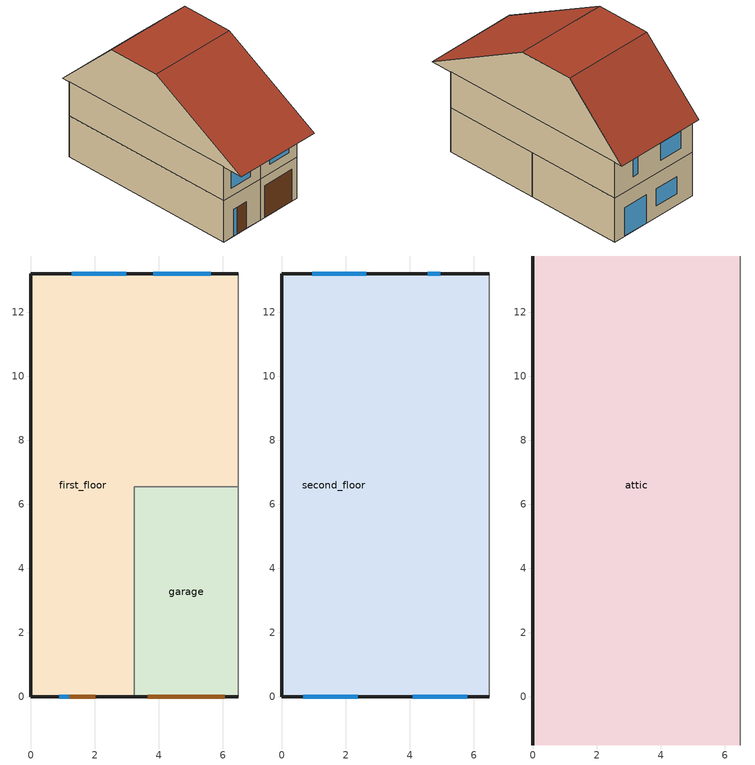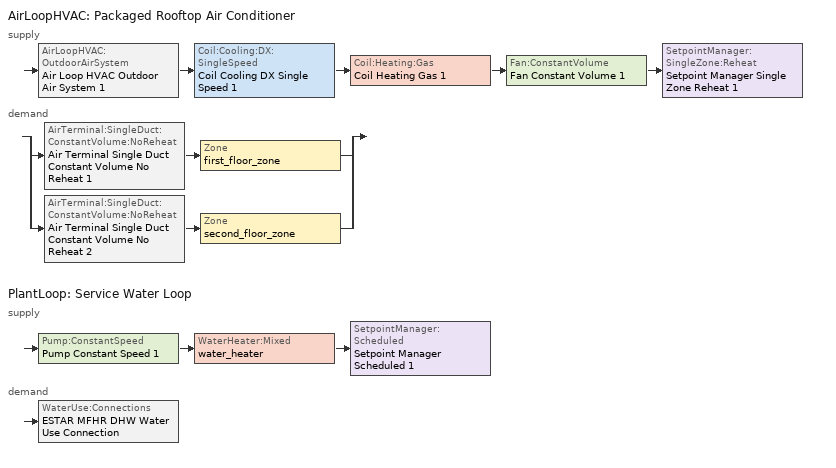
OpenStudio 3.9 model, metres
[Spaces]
first_floor
 floor ground (grd_floor): 6.47,13.2 6.47,6.55 3.24,6.55 3.24,0 0,0 0,13.2 z0
 wall outside (blu_wall): 6.47,13.2 0,13.2 0,0 z0:3.1; 0,0,3.1 0,0,0 0.9,0,0 0.9,0,2.02 2.01,0,2.02 2.01,0,0 3.24,0,0 3.24,0,3.1
 wall adiabatic (Interior Partition 1): 6.47,6.55 6.47,13.2 z0:3.1
 wall to garage (Interior Partition 1): 3.24,0 3.24,6.55 6.47,6.55 z0:3.1
 window (window): 5.62,13.2 3.83,13.2 z0:2; 2.98,13.2 1.28,13.2 z0.81:2.01; 0.9,0 1.18,0 z0:2.02
 door (Exterior Door 1): 1.18,0 2.01,0 z0:2.02
garage
 floor ground (grd_floor): 6.47,6.55 6.47,0 3.24,0 3.24,6.55 z0
 wall outside (blu_wall): 3.24,0 6.47,0 z0:3.1
 wall adiabatic (Interior Partition 1): 6.47,0 6.47,6.55 z0:3.1
 door (Exterior Door 2): 3.66,0 6.06,0 z0:2.4
second_floor
 floor to garage: 6.47,6.55 6.47,0 3.24,0 3.24,6.55 z3.1
 floor to first_floor: 6.47,13.2 6.47,6.55 3.24,6.55 3.24,0 0,0 0,13.2 z3.1
 wall outside (blu_wall): 6.47,13.2 0,13.2 0,0 3.24,0 6.47,0 z3.1:5.65
 wall adiabatic (Interior Partition 1): 6.47,0 6.47,13.2 z3.1:5.65
 window (window): 2.64,13.2 0.94,13.2 / 4.94,13.2 4.56,13.2 z3.86:5.06; 0.67,0 2.37,0 z3.71:4.91; 4.09,0 5.79,0 z3.77:4.97
attic
 floor outside (attic_flr): 6.47,13.76 6.47,13.2 0,13.2 0,13.76 z5.65; 6.47,0 6.47,-1.51 0,-1.51 0,0 z5.65
 floor to second_floor (attic_flr): 6.47,13.2 6.47,0 0,0 0,13.2 z5.65
 wall outside (blu_wall): 0,9.56,9.84 0,13.76,5.65 0,-1.51,5.65 0,5.75,9.84
 wall adiabatic (Interior Partition 1): 6.47,5.75,9.84 6.47,-1.51,5.65 6.47,13.76,5.65 6.47,9.56,9.84
 roof outside (roof): 6.47,5.75 6.47,9.56 0,9.56 0,5.75 z9.84; 0,5.75,9.84 0,-1.51,5.65 6.47,-1.51,5.65 6.47,5.75,9.84; 6.47,9.56,9.84 6.47,13.76,5.65 0,13.76,5.65 0,9.56,9.84
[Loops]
AirLoopHVAC 'Packaged Rooftop Air Conditioner'
 supply: AirLoopHVAC:OutdoorAirSystem 'Air Loop HVAC Outdoor Air System 1' > Coil:Cooling:DX:SingleSpeed 'Coil Cooling DX Single Speed 1' > Coil:Heating:Gas 'Coil Heating Gas 1' > Fan:ConstantVolume 'Fan Constant Volume 1' > SetpointManager:SingleZone:Reheat 'Setpoint Manager Single Zone Reheat 1'
 demand: split
  | AirTerminal:SingleDuct:ConstantVolume:NoReheat 'Air Terminal Single Duct Constant Volume No Reheat 1' > Zone 'first_floor_zone'
  | AirTerminal:SingleDuct:ConstantVolume:NoReheat 'Air Terminal Single Duct Constant Volume No Reheat 2' > Zone 'second_floor_zone'
PlantLoop 'Service Water Loop'
 supply: Pump:ConstantSpeed 'Pump Constant Speed 1' > WaterHeater:Mixed 'water_heater' > SetpointManager:Scheduled 'Setpoint Manager Scheduled 1'
 demand: WaterUse:Connections 'ESTAR MFHR DHW Water Use Connection'
[Building]
Building 1
[Site]
Ottawa Intl AP: Latitude {deg}=45.32; Longitude {deg}=-75.67; Time Zone {hr}=-5; Elevation {m}=114.9
[ClimateZones]
Climate Zone Institution Name 1=ASHRAE; Climate Zone Document Name 1=ANSI/ASHRAE Standard 169; Climate Zone Document Year 1=2006; Climate Zone Institution Name 2=CEC; Climate Zone Document Name 2=California Climate Zone Descriptions; Climate Zone Document Year 2=1995
[SizingPeriod:DesignDay] Barometric Pressure {Pa}=99952; Rain Indicator=No; Snow Indicator=No; Day of Month=21; Daylight Saving Time Indicator=No; Humidity Condition Type=Wetbulb; Dry-Bulb Temperature Range Modifier Type=DefaultMultipliers
Name | Maximum Dry-Bulb Temperature {C} | Daily Dry-Bulb Temperature Range {deltaC} | Wind Speed {m/s} | Wind Direction {deg} | Sky Clearness | Month | Day Type | Wetbulb or DewPoint at Maximum Dry-Bulb {C} | Solar Model Indicator | ASHRAE Clear Sky Optical Depth for Beam Irradiance | ASHRAE Clear Sky Optical Depth for Diffuse Irradiance
Ottawa Intl AP Ann Htg 99.6% Condns DB | -24.1 | 0 | 3.7 | 290 | 0 | 1 | WinterDesignDay | -24.1 | ASHRAEClearSky
Ottawa Intl AP Ann Clg .4% Condns DB=>MWB | 30.9 | 10.4 | 4.7 | 210 |  | 7 | SummerDesignDay | 22 | ASHRAETau | 0.417 | 2.264
[Construction]
blu_wall: blu_siding, F04 Wall air space resistance 1, blu_batt_insulation, blu_gypsum
attic_flr: attic_flr_gypsum, attic_flr_insulation, attic_flr_gypsum
roof: roof_siding, roof_plywood
grd_floor: grd_floor_hw_concrete, grd_floor_xps, grd_floor_osb, grd_floor_laminate
Interior Partition 1: G05 25mm wood
Exterior Door 1; Exterior Door 2: F08 Metal surface, I01 25mm insulation board
window: Window
[Material]
Name | Roughness | Thickness {m} | Conductivity {W/m-K} | Density {kg/m3} | Specific Heat {J/kg-K} | Thermal Absorptance | Solar Absorptance | Visible Absorptance
F08 Metal surface | Smooth | 0.0008 | 45.28 | 7824 | 500 | 0.9 | 0.7 | 0.7
I01 25mm insulation board | MediumRough | 0.0254 | 0.03 | 43 | 1210 | 0.9 | 0.6 | 0.6
G05 25mm wood | MediumSmooth | 0.0254 | 0.15 | 608 | 1630 | 0.9 | 0.5 | 0.5
blu_siding; roof_siding | Smooth | 0.0176 | 0.16 | 1380 | 1000
blu_batt_insulation | Smooth | 0.25 | 0.05 | 19 | 960
blu_gypsum; attic_flr_gypsum | Smooth | 0.0127 | 0.159 | 800 | 1090
attic_flr_insulation | Smooth | 0.462 | 0.05 | 19 | 960
roof_plywood | Smooth | 0.0127 | 0.115 | 544 | 121
grd_floor_hw_concrete | Smooth | 0.1 | 1.95 | 2240 | 900
grd_floor_xps | Smooth | 0.05 | 0.028 | 40 | 1500
grd_floor_osb | Smooth | 0.12 | 0.102 | 650 | 1880
grd_floor_laminate | Smooth | 0.019 | 0.158 | 608 | 1630
[Material:AirGap]
F04 Wall air space resistance 1: Thermal Resistance {m2-K/W}=0.15
[WindowMaterial:Blind]
Window Material Blind 1: Slat Width {m}=0.025; Slat Separation {m}=0.01875; Front Side Slat Beam Solar Reflectance=0.5; Back Side Slat Beam Solar Reflectance=0.5; Front Side Slat Diffuse Solar Reflectance=0.5; Back Side Slat Diffuse Solar Reflectance=0.5; Slat Beam Visible Transmittance=0
[WindowMaterial:SimpleGlazingSystem]
Window: U-Factor {W/m2-K}=0.83; Solar Heat Gain Coefficient=0.6
[Lights:Definition] Design Level Calculation Method=LightingLevel; Lighting Level {W}=105; Fraction Radiant=0.5; Fraction Visible=0.2
first_storey_lights; second_storey_lights
[DesignSpecification:OutdoorAir]
vent_requirements: Outdoor Air Method=Sum; Outdoor Air Flow per Person {m3/s-person}=0.0035; Outdoor Air Flow per Floor Area {m3/s-m2}=0.00015; Outdoor Air Flow Rate {m3/s}=0
[People:Definition] Number of People Calculation Method=People; Fraction Radiant=0.3
Name | Number of People {people}
1st_storey_people | 4
2nd_storey_people | 0
[ElectricEquipment:Definition] Design Level Calculation Method=EquipmentLevel
Name | Design Level {W} | Fraction Latent | Fraction Radiant
dining_products | 288 | 0.46 | 0.1
kitchen_product | 570 | 0.3 | 0
electric_unhooded_stove | 1000
fridge | 97.2
[ThermostatSetpoint:DualSetpoint] Heating Setpoint Temperature Schedule=htg_sp; Cooling Setpoint Temperature Schedule=clg_sp
Thermostat Setpoint Dual Setpoint 1; Thermostat Setpoint Dual Setpoint 2
[ShadingControl]
Shading Control 1: Shading Type=InteriorBlind; Shading Device Material=Window Material Blind 1; Multiple Surface Control Type=Sequential
[Space]
Name | Thermal Zone | Design Specification Outdoor Air Object
first_floor | first_floor_zone | vent_requirements
garage | garage_zone
second_floor | second_floor_zone | vent_requirements
attic | attic_zone
[ThermalZone] Use Ideal Air Loads=No
Name | Thermostat
first_floor_zone | Thermostat Setpoint Dual Setpoint 1
garage_zone; attic_zone
second_floor_zone | Thermostat Setpoint Dual Setpoint 2
[Sizing:Zone] Zone Cooling Design Supply Air Temperature Input Method=SupplyAirTemperature; Zone Cooling Design Supply Air Temperature {C}=14; Zone Cooling Design Supply Air Temperature Difference {deltaC}=11.11; Zone Heating Design Supply Air Temperature Input Method=SupplyAirTemperature; Zone Heating Design Supply Air Temperature {C}=40; Zone Heating Design Supply Air Temperature Difference {deltaC}=11.11; Zone Cooling Design Supply Air Humidity Ratio {kg-H2O/kg-air}=0.0085; Zone Heating Design Supply Air Humidity Ratio {kg-H2O/kg-air}=0.008; Cooling Design Air Flow Method=DesignDay; Heating Design Air Flow Method=DesignDay; Account for Dedicated Outdoor Air System=No; Dedicated Outdoor Air System Control Strategy=NeutralSupplyAir; Dedicated Outdoor Air Low Setpoint Temperature for Design {C}=autosize; Dedicated Outdoor Air High Setpoint Temperature for Design {C}=autosize; Zone Load Sizing Method=Sensible Load Only No Latent Load; Zone Latent Cooling Design Supply Air Humidity Ratio Input Method=HumidityRatioDifference; Zone Cooling Design Supply Air Humidity Ratio Difference {kgWater/kgDryAir}=0.005; Zone Latent Heating Design Supply Air Humidity Ratio Input Method=HumidityRatioDifference; Zone Humidification Design Supply Air Humidity Ratio Difference {kgWater/kgDryAir}=0.005; Sizing Option=Coincident
first_floor_zone; garage_zone; second_floor_zone; attic_zone
[Zone equipment]
first_floor_zone: Air Terminal Single Duct Constant Volume No Reheat 1
second_floor_zone: Air Terminal Single Duct Constant Volume No Reheat 2
[SpaceInfiltration:DesignFlowRate] Schedule=always_on; Design Flow Rate Calculation Method=AirChanges/Hour; Flow per Exterior Surface Area {m3/s-m2}=0; Air Changes per Hour {1/hr}=0.213796; Velocity Term Coefficient=0.224
Name | Space or SpaceType
ccht_infil | attic
ccht_infil 1 | first_floor
ccht_infil 2 | garage
ccht_infil 3 | second_floor
[Lights] Fraction Replaceable=1
Name | Lights Definition | Space or SpaceType | Schedule
Lights 1 | first_storey_lights | first_floor | 1st_storey_light_sch
Lights 3 | second_storey_lights | second_floor | 2nd_storey_light_sch
[People] Multiplier=1
Name | People Definition | Space or SpaceType | Number of People Schedule | Activity Level Schedule
People 1 | 1st_storey_people | first_floor | 1st_storey_occupancy | 1st_storey_people_activity
People 3 | 2nd_storey_people | second_floor | 2nd_storey_occupancy | 2nd_storey_people_activity
[ElectricEquipment] Space or SpaceType=first_floor
Name | Electric Equipment Definition | Schedule
Electric Equipment 1 | kitchen_product | kitchen_product_sch
Electric Equipment 2 | fridge | always_on
Electric Equipment 3 | dining_products | dining_sch
Electric Equipment 4 | electric_unhooded_stove | stove_sch
[AirLoopHVAC]
Packaged Rooftop Air Conditioner: Availability Schedule=Always On Discrete; Design Supply Air Flow Rate {m3/s}=autosize; Design Return Air Flow Fraction of Supply Air Flow=1
[Sizing:System]
Packaged Rooftop Air Conditioner: Type of Load to Size On=Total; Design Outdoor Air Flow Rate {m3/s}=Autosize; Central Heating Maximum System Air Flow Ratio=1; Preheat Design Temperature {C}=7; Preheat Design Humidity Ratio {kg-H2O/kg-Air}=0.008; Precool Design Temperature {C}=12.8; Precool Design Humidity Ratio {kg-H2O/kg-Air}=0.008; Central Cooling Design Supply Air Temperature {C}=12.8; Central Heating Design Supply Air Temperature {C}=40; Sizing Option=NonCoincident; 100% Outdoor Air in Cooling=No; 100% Outdoor Air in Heating=No; Central Cooling Design Supply Air Humidity Ratio {kg-H2O/kg-Air}=0.0085; Central Heating Design Supply Air Humidity Ratio {kg-H2O/kg-Air}=0.008; Cooling Design Air Flow Method=DesignDay; Cooling Design Air Flow Rate {m3/s}=0; Heating Design Air Flow Method=DesignDay; Heating Design Air Flow Rate {m3/s}=0; System Outdoor Air Method=ZoneSum; Zone Maximum Outdoor Air Fraction=1; Cooling Supply Air Flow Rate Per Floor Area {m3/s-m2}=0.00996765; Cooling Fraction of Autosized Cooling Supply Air Flow Rate=1; Cooling Supply Air Flow Rate Per Unit Cooling Capacity {m3/s-W}=3.94755e-05; Heating Supply Air Flow Rate Per Floor Area {m3/s-m2}=0.00996765; Heating Fraction of Autosized Heating Supply Air Flow Rate=1; Heating Fraction of Autosized Cooling Supply Air Flow Rate=1; Heating Supply Air Flow Rate Per Unit Heating Capacity {m3/s-W}=3.15882e-05; Cooling Design Capacity Method=CoolingDesignCapacity; Cooling Design Capacity {W}=autosize; Cooling Design Capacity Per Floor Area {W/m2}=234.7; Fraction of Autosized Cooling Design Capacity=1; Heating Design Capacity Method=HeatingDesignCapacity; Heating Design Capacity {W}=autosize; Heating Design Capacity Per Floor Area {W/m2}=157; Fraction of Autosized Heating Design Capacity=1; Central Cooling Capacity Control Method=OnOff; Occupant Diversity=autosize
[Fan:ConstantVolume]
Fan Constant Volume 1: Availability Schedule=Always On Discrete; Pressure Rise {Pa}=500; Maximum Flow Rate {m3/s}=AutoSize
[Coil:Heating:Gas]
Coil Heating Gas 1: Availability Schedule=Always On Discrete; Gas Burner Efficiency=0.96; Nominal Capacity {W}=AutoSize; On Cycle Parasitic Electric Load {W}=0; Off Cycle Parasitic Gas Load {W}=0; Fuel Type=NaturalGas
[Coil:Cooling:DX:SingleSpeed]
Coil Cooling DX Single Speed 1: Availability Schedule=Always On Discrete; Rated Total Cooling Capacity {W}=autosize; Rated Sensible Heat Ratio=autosize; Rated COP {W/W}=3; Rated Air Flow Rate {m3/s}=autosize; Rated Evaporator Fan Power Per Volume Flow Rate 2017 {W/(m3/s)}=773.3; Rated Evaporator Fan Power Per Volume Flow Rate 2023 {W/(m3/s)}=934.4; Total Cooling Capacity Function of Temperature Curve=Curve Biquadratic 1; Total Cooling Capacity Function of Flow Fraction Curve=Curve Quadratic 1; Energy Input Ratio Function of Temperature Curve=Curve Biquadratic 2; Energy Input Ratio Function of Flow Fraction Curve=Curve Quadratic 2; Part Load Fraction Correlation Curve=Curve Quadratic 3; Minimum Outdoor Dry-Bulb Temperature for Compressor Operation {C}=-25; Nominal Time for Condensate Removal to Begin {s}=0; Ratio of Initial Moisture Evaporation Rate and Steady State Latent Capacity=0; Maximum Cycling Rate {cycles/hr}=0; Latent Capacity Time Constant {s}=0; Condenser Type=AirCooled; Evaporative Condenser Effectiveness=0.9; Evaporative Condenser Air Flow Rate {m3/s}=autosize; Evaporative Condenser Pump Rated Power Consumption {W}=autosize; Crankcase Heater Capacity {W}=0; Maximum Outdoor Dry-Bulb Temperature for Crankcase Heater Operation {C}=10; Basin Heater Capacity {W/K}=0; Basin Heater Setpoint Temperature {C}=2
[SetpointManager:SingleZone:Reheat]
Setpoint Manager Single Zone Reheat 1: Minimum Supply Air Temperature {C}=-99; Maximum Supply Air Temperature {C}=99; Control Zone=first_floor_zone; Control Variable=Temperature
[Controller:OutdoorAir]
Controller Outdoor Air 1: Minimum Outdoor Air Flow Rate {m3/s}=Autosize; Maximum Outdoor Air Flow Rate {m3/s}=Autosize; Economizer Control Type=NoEconomizer; Economizer Control Action Type=ModulateFlow; Economizer Maximum Limit Dry-Bulb Temperature {C}=28; Economizer Maximum Limit Enthalpy {J/kg}=64000; Economizer Minimum Limit Dry-Bulb Temperature {C}=-100; Lockout Type=NoLockout; Minimum Limit Type=FixedMinimum; Controller Mechanical Ventilation=Controller Mechanical Ventilation 1; High Humidity Control=No; High Humidity Outdoor Air Flow Ratio=1; Control High Indoor Humidity Based on Outdoor Humidity Ratio=Yes; Heat Recovery Bypass Control Type=BypassWhenWithinEconomizerLimits; Economizer Operation Staging=InterlockedWithMechanicalCooling
[Controller:MechanicalVentilation]
Controller Mechanical Ventilation 1: Availability Schedule=Always On Discrete
[AirLoopHVAC:OutdoorAirSystem]
Air Loop HVAC Outdoor Air System 1: Controller=Controller Outdoor Air 1
[AirTerminal:SingleDuct:ConstantVolume:NoReheat] Availability Schedule=Always On Discrete; Maximum Air Flow Rate {m3/s}=AutoSize
Air Terminal Single Duct Constant Volume No Reheat 1; Air Terminal Single Duct Constant Volume No Reheat 2
[HeatExchanger:AirToAir:SensibleAndLatent]
ERV HX: Availability Schedule=Always On Discrete hvac_library; Nominal Supply Air Flow Rate {m3/s}=autosize; Sensible Effectiveness at 100% Heating Air Flow=0.76; Latent Effectiveness at 100% Heating Air Flow=0.68; Sensible Effectiveness at 100% Cooling Air Flow=0.76; Latent Effectiveness at 100% Cooling Air Flow=0.68; Nominal Electric Power {W}=60; Supply Air Outlet Temperature Control=No; Heat Exchanger Type=Rotary; Frost Control Type=None; Threshold Temperature {C}=1.7; Economizer Lockout=Yes; Sensible Effectiveness of Heating Air Flow Curve=ERV HX_SensHeatEff; Latent Effectiveness of Heating Air Flow Curve=ERV HX_LatHeatEff; Sensible Effectiveness of Cooling Air Flow Curve=ERV HX_SensCoolEff; Latent Effectiveness of Cooling Air Flow Curve=ERV HX_LatCoolEff
[WaterUse:Equipment:Definition]
Water Use Equipment Definition 1: Peak Flow Rate {m3/s}=8.3e-05; Target Temperature Schedule=Hot Water Temperature
[PlantLoop]
Service Water Loop: Glycol Concentration=0; Maximum Loop Temperature {C}=60; Minimum Loop Temperature {C}=10; Plant Loop Volume {m3}=Autocalculate; Load Distribution Scheme=Optimal
[Sizing:Plant]
Service Water Loop: Loop Type=Heating; Design Loop Exit Temperature {C}=60; Loop Design Temperature Difference {deltaC}=5; Sizing Option=NonCoincident; Zone Timesteps in Averaging Window=1; Coincident Sizing Factor Mode=None
[SetpointManager:Scheduled]
Setpoint Manager Scheduled 1: Control Variable=Temperature; Schedule=SHW_Temperature_140F
[Pump:ConstantSpeed]
Pump Constant Speed 1: Rated Flow Rate {m3/s}=autosize; Rated Pump Head {Pa}=200; Rated Power Consumption {W}=autosize; Motor Efficiency=0.9; Fraction of Motor Inefficiencies to Fluid Stream=0; Pump Control Type=Intermittent; Design Power Sizing Method=PowerPerFlowPerPressure; Design Electric Power per Unit Flow Rate {W/(m3/s)}=348701.1; Design Shaft Power per Unit Flow Rate per Unit Head {W-s/m3-Pa}=1.28205
[WaterHeater:Mixed]
water_heater: Tank Volume {m3}=Autosize; Setpoint Temperature Schedule=Hot Water Temperature; Deadband Temperature Difference {deltaC}=2; Maximum Temperature Limit {C}=82.22222; Heater Control Type=Cycle; Heater Maximum Capacity {W}=4000; Heater Fuel Type=Electricity; Heater Thermal Efficiency=1; Off Cycle Parasitic Fuel Consumption Rate {W}=0; Off Cycle Parasitic Fuel Type=NaturalGas; Off Cycle Parasitic Heat Fraction to Tank=0.8; On Cycle Parasitic Fuel Consumption Rate {W}=0; On Cycle Parasitic Fuel Type=NaturalGas; Ambient Temperature Indicator=ThermalZone; Ambient Temperature Schedule=Water Heater Ambient Temp Schedule - 70F; Ambient Temperature Thermal Zone=first_floor_zone; Off Cycle Loss Coefficient to Ambient Temperature {W/K}=1.3; On Cycle Loss Coefficient to Ambient Temperature {W/K}=1.3; Use Side Effectiveness=1; Source Side Effectiveness=1; Use Side Design Flow Rate {m3/s}=autosize; Source Side Design Flow Rate {m3/s}=autosize; Indirect Water Heating Recovery Time {hr}=1.5; Source Side Flow Control Mode=IndirectHeatPrimarySetpoint
[WaterHeater:Sizing]
water_heater: Design Mode=PeakDraw; Time Storage Can Meet Peak Draw {hr}=0.538503; Time for Tank Recovery {hr}=2; Nominal Tank Volume for Autosizing Plant Connections {m3}=1
[WaterUse:Connections]
ESTAR MFHR DHW Water Use Connection: Drain Water Heat Exchanger Type=None; Drain Water Heat Exchanger Destination=Plant; Water Use Equipment Name 1=Water Use Equipment 1
[WaterUse:Equipment]
Water Use Equipment 1: Water Use Equipment Definition=Water Use Equipment Definition 1; Space=first_floor; Flow Rate Fraction Schedule=dhw_load_profile
[Schedule:Constant] Value=1
Always On Discrete; Always On Discrete hvac_library
[Schedule:Ruleset]
Name | Default Day Schedule | Summer Design Day Schedule | Winter Design Day Schedule
1st_storey_light_sch | Schedule Day 1
2nd_storey_light_sch | Schedule Day 2
kitchen_product_sch | Schedule Day 3
stove_sch | Schedule Day 4
always_on | Schedule Day 5
1st_storey_people_activity | Schedule Day 6
2nd_storey_people_activity | Schedule Day 7
1st_storey_occupancy | Schedule Day 8
2nd_storey_occupancy | Schedule Day 9
dining_sch | Schedule Day 10
clg_sp | Schedule Day 11
htg_sp | Schedule Day 12
Hot Water Temperature | Hot Water Temperature Default | Hot Water Temperature Summer Design Day | Hot Water Temperature Winter Design Day
dhw_load_profile | Schedule Day 18
SHW_Temperature_140F | SHW_Temperature_140F_Default | SHW_Temperature_140F_Summer_Design_Day | SHW_Temperature_140F_Winter_Design_Day
Water Heater Ambient Temp Schedule - 70F | Water Heater Ambient Temp Schedule - 70F_Default | Water Heater Ambient Temp Schedule - 70F_Summer_Design_Day | Water Heater Ambient Temp Schedule - 70F_Winter_Design_Day
[Schedule:Day]
Schedule Day 1: No, 7, 0, 0.00175621, 8, 0, 1, 17, 0, 0.00175621, 23, 0, 1, 24, 0, 0.00175621
Schedule Day 2: No, 7, 0, 0.00175621, 8, 0, 1, 17, 0, 0.00175621, 23, 0, 0.67, 24, 0, 0.00175621
Schedule Day 3: No, 7, 0, 0, 7, 10, 1, 17, 30, 0, 17, 45, 1, 24, 0, 0
Schedule Day 4: No, 7, 30, 0, 7, 45, 0.95, 17, 30, 0, 17, 45, 0.95, 24, 0, 0
Schedule Day 5: No, 24, 0, 1
Schedule Day 6: No, 7, 0, 0, 8, 0, 108, 16, 30, 0, 23, 0, 180, 24, 0, 0
Schedule Day 7: No, 7, 0, 72, 22, 0, 0, 24, 0, 72
Schedule Day 8: No, 7, 0, 0, 8, 0, 1, 16, 30, 0, 17, 30, 0.5, 22, 0, 1, 23, 0, 0.5, 24, 0, 0
Schedule Day 9: No, 7, 0, 1, 22, 0, 0, 23, 0, 0.5, 24, 0, 1
Schedule Day 10: No, 18, 0, 0, 20, 0, 1, 24, 0, 0
Schedule Day 11: No, 24, 0, 24
Schedule Day 12: No, 24, 0, 21
Hot Water Temperature Default; SHW_Temperature_140F_Default; SHW_Temperature_140F_Summer_Design_Day; SHW_Temperature_140F_Winter_Design_Day: No, 24, 0, 60
Hot Water Temperature Summer Design Day; Hot Water Temperature Winter Design Day: No, 24, 0, 67
Schedule Day 18: No, 6, 50, 0, 6, 55, 0.58, 7, 0, 0.72, 7, 5, 0.0725, 7, 45, 0, 7, 50, 0.65, 7, 55, 0.74, 8, 0, 0.08, 18, 30, 0, 18, 35, 0.67, 18, 40, 0.74, 18, 45, 0.24, 19, 0, 0, 19, 5, 0.4, 19, 10, 0.09, 19, 30, 0, 19, 35, 0.025, 20, 0, 0, 20, 5, 0.21, 20, 45, 0, 20, 50, 0.21, 21, 0, 0.08, 21, 5, 0, 21, 10, 1, 21, 30, 0, 21, 35, 0.63, 21, 45, 0.73, 24, 0, 0
Water Heater Ambient Temp Schedule - 70F_Default; Water Heater Ambient Temp Schedule - 70F_Summer_Design_Day; Water Heater Ambient Temp Schedule - 70F_Winter_Design_Day: No, 24, 0, 21.11
[Curve:Biquadratic] Minimum Value of x=17; Maximum Value of x=22; Minimum Value of y=13; Maximum Value of y=46
Name | Coefficient1 Constant | Coefficient2 x | Coefficient3 x**2 | Coefficient4 y | Coefficient5 y**2 | Coefficient6 x*y
Curve Biquadratic 1 | 0.942588 | 0.00954335 | 0.00068377 | -0.0110427 | 5.249e-06 | -9.72e-06
Curve Biquadratic 2 | 0.342414 | 0.034885 | -0.0006237 | 0.00497722 | 0.000437951 | -0.000728028
[Curve:Quadratic]
Name | Coefficient1 Constant | Coefficient2 x | Coefficient3 x**2 | Minimum Value of x | Maximum Value of x
Curve Quadratic 1 | 0.8 | 0.2 | 0 | 0.5 | 1.5
Curve Quadratic 2 | 1.1552 | -0.1808 | 0.0256 | 0.5 | 1.5
Curve Quadratic 3 | 0.85 | 0.15 | 0 | 0 | 1
[Table:Lookup]
ERV HX_SensHeatEff; ERV HX_SensCoolEff: DivisorOnly, 0.76, 0, 10, Dimensionless, 0.81, 0.76
ERV HX_LatHeatEff; ERV HX_LatCoolEff: DivisorOnly, 0.68, 0, 10, Dimensionless, 0.73, 0.68
